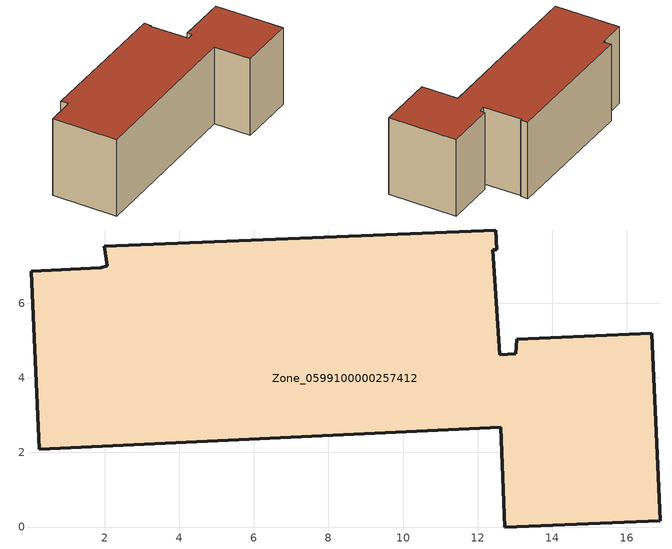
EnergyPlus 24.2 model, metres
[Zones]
Zone_0599100000257412
 floor ground (C_G): 13.02,4.65 13.05,5.03 16.67,5.19 16.9,0.17 12.73,0 12.62,2.67 0.24,2.08 0.03,6.86 1.89,6.94 2.07,7 1.99,7.53 12.49,7.96 12.51,7.43 12.4,7.43 12.59,4.61 z0
 wall outside (C_F): 12.62,2.67 12.73,0 16.9,0.17 16.67,5.19 13.05,5.03 13.02,4.65 12.59,4.61 12.4,7.43 12.51,7.43 12.49,7.96 1.99,7.53 2.07,7 1.89,6.94 0.03,6.86 0.24,2.08 12.62,2.67 z0:5.89
 roof outside (C_R): 13.05,5.03 13.02,4.65 12.59,4.61 12.4,7.43 12.51,7.43 12.49,7.96 1.99,7.53 2.07,7 1.89,6.94 0.03,6.86 0.24,2.08 12.62,2.67 12.73,0 16.9,0.17 16.67,5.19 z5.89
[BUILDING]
Pand.0599100000257412: North Axis=0; Terrain=City; Loads Convergence Tolerance Value=0.04; Temperature Convergence Tolerance Value=0.4; Solar Distribution=FullExterior; Maximum Number of Warmup Days=25; Minimum Number of Warmup Days=1
[Site:Location]
Rotterdam.The.Hague.AP_ZH_NLD Design_Conditions: Latitude=51.96; Longitude=4.45; Time Zone=1; Elevation=-4.5
[SITE:GROUNDTEMPERATURE:BUILDINGSURFACE]
18, 18, 18, 18, 18, 18, 18, 18, 18, 18, 18, 18
[MATERIAL] Thermal Absorptance=0.9; Solar Absorptance=0.7; Visible Absorptance=0.7
Name | Roughness | Thickness | Conductivity | Density | Specific Heat
G.TC.1946-1964 | MediumSmooth | 0.15 | 1 | 540 | 1210
F.TC.1946-1964 | Rough | 0.3 | 0.857143 | 1920 | 840
R.TC.1946-1964 | MediumRough | 0.2 | 0.235294 | 1500 | 1000
[CONSTRUCTION]
C_G: G.TC.1946-1964
C_F: F.TC.1946-1964
C_R: R.TC.1946-1964
[ZONE]
Zone_0599100000257412: Type=1; Multiplier=1; Ceiling Height=Autocalculate; Volume=Autocalculate; Floor Area=autocalculate; Part of Total Floor Area=Yes
[ZONEINFILTRATION:DESIGNFLOWRATE]
Infil_Zone_0599100000257412: Zone or ZoneList or Space or SpaceList=Zone_0599100000257412; Schedule=AlwaysOn; Design Flow Rate Calculation Method=Flow/Area; Flow Rate per Floor Area=0.003; Constant Term Coefficient=1; Temperature Term Coefficient=0; Velocity Term Coefficient=0; Velocity Squared Term Coefficient=0
[HVACTEMPLATE:ZONE:IDEALLOADSAIRSYSTEM]
Zone_0599100000257412: Maximum Heating Supply Air Temperature=50; Minimum Cooling Supply Air Temperature=13; Maximum Heating Supply Air Humidity Ratio=0.0156; Minimum Cooling Supply Air Humidity Ratio=0.0077; Heating Limit=NoLimit; Cooling Limit=NoLimit; Dehumidification Control Type=ConstantSensibleHeatRatio; Cooling Sensible Heat Ratio=0.7; Dehumidification Setpoint=60; Humidification Control Type=None; Humidification Setpoint=30; Outdoor Air Method=None; Outdoor Air Flow Rate per Person=0.00944; Outdoor Air Flow Rate per Zone Floor Area=0; Outdoor Air Flow Rate per Zone=0; Demand Controlled Ventilation Type=None; Outdoor Air Economizer Type=NoEconomizer; Heat Recovery Type=None; Sensible Heat Recovery Effectiveness=0.7; Latent Heat Recovery Effectiveness=0.65
[ZONECONTROL:THERMOSTAT]
ThermostatControl_Zone_0599100000257412: Zone or ZoneList=Zone_0599100000257412; Control Type Schedule=DualSetpointControlType; Control 1=Thermostat_Zone_0599100000257412; Temperature Difference Between Cutout And Setpoint=0
[THERMOSTATSETPOINT:DUALSETPOINT]
Thermostat_Zone_0599100000257412: Heating Setpoint Temperature Schedule=HeatingSetpoint_Zone_0599100000257412; Cooling Setpoint Temperature Schedule=CoolingSetpoint_Zone_0599100000257412
[SCHEDULE:COMPACT]
HeatingSetpoint_Zone_0599100000257412: Through: 12/31, For: AllDays, Until: 24:00, 21
CoolingSetpoint_Zone_0599100000257412: Through: 12/31, For: AllDays, Until: 24:00, 24
DualSetpointControlType: Through: 12/31, For: AllDays, Until: 24:00, 4
AlwaysOn: Through: 12/31, For: AllDays, Until: 24:00, 1
